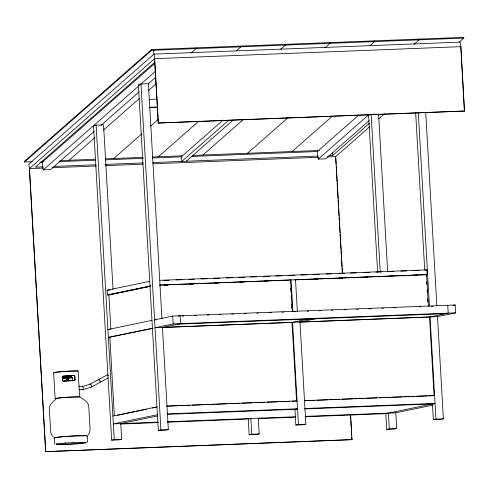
<?xml version="1.0" encoding="UTF-8"?>
<svg xmlns="http://www.w3.org/2000/svg" width="489" height="489" viewBox="0 0 489 489"><rect width="100%" height="100%" fill="white"/><g stroke="black" fill="none" stroke-linecap="round" stroke-linejoin="round"><path stroke-width="0.73" d="M74.829 379.984L74.988 379.782A1.161 0.984 81.8 0 0 75.049 379.299L74.903 376.787A1.174 0.996 81.8 0 0 74.707 376.157L74.249 375.711A1.504 1.278 81.8 0 0 73.643 375.558L72.861 375.625A12.616 0.66 -3.3 0 0 64.297 376.065L63.533 376.127A1.504 1.424 -84.4 0 0 62.885 376.341L62.623 376.561M69.524 376.585C68.533 376.609 67.537 376.719 66.547 376.726C64.23 376.334 68.118 376.059 68.943 376.175C72.702 375.766 71.26 379.819 70.771 376.726M74.927 379.935L74.548 380.363M62.433 376.836L62.983 376.292A1.504 1.424 -84.4 0 1 63.631 376.072L63.533 376.127M62.616 376.646L62.525 376.787A1.174 1.112 -84.4 0 0 62.384 377.429L62.531 379.947A1.174 1.112 -84.4 0 0 62.745 380.558L63.252 380.986A1.504 1.424 -84.4 0 0 63.925 381.102L64.401 381.065A13.405 0.703 -3.3 0 1 73.503 380.601M74.848 380.069L74.42 380.454A1.504 1.278 81.8 0 1 73.839 380.638L73.937 380.589A1.504 1.278 81.8 0 0 74.517 380.405M88.014 435.021L89.408 432.924L90.104 429.862L88.802 406.836C88.643 401.573 82.879 399.158 79.334 396.53M55.593 399.562C52.629 401.879 48.937 404.91 49.334 409.146L50.691 432.172L51.431 434.574L53.356 437.05M459.232 42.127L463.81 38.105L463.713 37.347L151.511 49.578L24.45 161.248L24.548 162.006L32.109 161.706M24.548 162.006L151.608 50.343L463.81 38.105M154.585 50.22L153.607 51.082L154.585 58.662L158.295 123.014L154.585 58.662L29.371 168.632L45.691 451.653L351.946 439.654L350.644 415.283M154.713 62.299L35.404 167.146L42.836 166.859M40.019 162.397L42.25 162.305L154.677 63.509M42.25 162.305L43.228 169.891L155.172 71.51M94.096 131.425L50.66 169.597L43.228 169.891M100.954 125.398L139.078 91.895M162.452 327.416L168.344 429.617L165.753 430.155L158.32 430.448L138.375 84.53L140.966 83.992L148.399 83.705L155.789 77.207M69.151 160.258L94.903 137.623M103.491 130.08L139.548 98.387M148.13 90.844L156.144 83.802M191.058 53.118L196.211 48.594L196.113 47.836M113.748 158.509L141.792 133.864M150.38 126.315L158.393 119.273M236.23 50.868L240.814 46.846L240.716 46.088M158.35 156.761L198.986 121.046M280.258 49.621L285.411 45.098L285.313 44.34M152.354 157.996L181.254 156.859L223.125 120.062M228.876 120.074L181.841 161.407L181.254 156.859M186.303 161.236L233.332 119.897M202.947 155.013L243.015 119.805M324.861 47.873L330.014 43.35L329.916 42.592M247.55 153.265L288.186 117.556M370.032 45.624L374.611 41.602L374.513 40.844M292.147 151.517L332.214 116.309M414.061 44.383L419.214 39.853L419.116 39.096M191.034 156.48L317.282 151.529L358.584 115.233M317.282 151.529L318.26 159.114L368.559 114.909L369.855 114.64M369.134 120.649L325.692 158.821L318.26 159.114M329.024 155.643L332.74 155.496L369.446 123.234M378.052 115.673L379.77 114.163M369.562 126.877L335.625 156.633M378.737 118.815L384.47 113.772M460.742 46.748L460.253 42.115L153.998 54.114L28.888 164.059L29.474 168.613L45.691 451.653M86.871 442.417L87.598 441.182L87.317 436.035M65.703 443.095L65.63 443.077A15.232 0.795 -3.3 0 1 73.454 442.582L73.454 442.582A15.025 0.789 -3.3 0 1 84.255 443.144A15.025 0.789 -3.3 0 1 59.823 444.684A15.025 0.789 -3.3 0 1 65.703 443.095L65.679 442.624M69.817 376.609L69.933 377.777L71.486 377.789M69.884 377.771L63.399 378.309L63.332 377.147L63.98 377.05L63.552 377.031L63.619 378.199M82.054 386.695L90.343 384.079L107.647 374.641L108.344 375.699M82.06 389.433A1.553 0.77 84.8 0 0 82.659 389.733L82.855 389.617A1.632 0.807 84.8 0 0 83.216 387.924L83.136 387.526A1.553 0.77 84.8 0 0 82.244 386.579M108.087 377.979L91.516 387.001L82.659 389.733M63.368 377.16L65.96 376.768L65.746 377.966M62.751 380.742L62.647 380.613A1.174 1.112 -84.4 0 1 62.433 379.996L62.531 379.947M73.643 375.558L73.546 375.607A1.504 1.278 81.8 0 1 74.151 375.76L74.609 376.212A1.174 0.996 81.8 0 1 74.805 376.836L74.951 379.348A1.161 0.984 81.8 0 1 74.89 379.837M62.873 380.858L63.154 381.035A1.504 1.424 -84.4 0 0 63.827 381.157L63.925 381.102M71.645 377.074L72.152 377.496A1.174 1.112 -84.4 0 1 72.366 378.113L72.268 378.162A1.174 1.112 -84.4 0 0 72.054 377.551L71.547 377.123A1.504 1.424 -84.4 0 0 71.052 377.001M72.513 380.631L72.366 378.113M65.679 376.799L63.552 377.031M70.777 376.713L71.418 376.628M69.077 376.218L68.747 376.279M464.446 111.034L460.84 46.663L464.446 111.034L158.191 123.032M157.379 415.986L120.777 423.602L121.682 439.324L119.09 439.862L111.657 440.155L93.521 125.691L96.113 125.147L103.552 124.86L113.051 289.598M126.058 291.395L109.622 294.818L107.391 294.904L107.122 290.185L149.701 281.328M107.391 294.904L150.722 285.888M150.71 286.138L108.882 294.843L110.875 329.433M127.55 291.083L140.251 288.443M141.743 288.131L150.71 286.267M290.283 280.075L291.059 279.91L292.88 311.493M151.975 320.381L107.904 329.555L109.389 329.494M455.638 312.862L173.167 323.932L155.019 327.703L437.49 316.634L455.638 312.862L455.18 304.995L172.715 316.065L154.567 319.843L156.052 319.788M178.204 316.181L180.148 315.778L180.6 323.639L161.932 327.52L292.019 322.422L310.686 318.541M425.259 270.191L426.818 269.867L427.086 274.58L426.261 274.757L426.347 276.261M152.427 328.247L108.356 337.416L153.167 328.339M318.119 318.247L299.451 322.135L429.538 317.037L448.205 313.149L447.747 305.289M453.003 305.454L455.18 304.995M112.886 416.029L156.963 406.86M117.36 415.35L130.062 412.71M131.553 412.398L134.542 411.775M136.04 411.463L146.498 409.287M152.47 408.046L156.205 407.27M166.468 406.139L297.067 400.931L291.988 401.218M157.415 414.721L113.338 423.89L158.051 422.141M111.657 440.155L114.249 439.617L121.682 439.324M158.32 430.448L160.912 429.904L168.344 429.617M248.265 419.042L250.857 418.505L251.768 434.226L249.17 434.764L248.265 419.042L167.629 422.203M428.743 395.858L434.587 395.546L304.506 400.644M167.44 413.89L297.526 408.792L294.934 409.336L295.839 425.057L298.431 424.519L305.863 424.226L299.971 322.025M258.29 418.211L259.201 433.932L256.609 434.476L249.17 434.764M305.863 424.226L303.272 424.764L295.839 425.057M305.148 416.811L385.784 413.651L435.039 403.407L304.959 408.504M305.454 416.365L395.809 412.826L432.41 405.21M385.784 413.651L386.689 429.379L389.281 428.841L396.713 428.547L395.809 412.826M432.447 403.945L433.358 419.666L435.95 419.128L443.382 418.835L437.49 316.634M396.713 428.547L394.122 429.085L386.689 429.379M443.382 418.835L440.791 419.379L433.358 419.666M71.266 377.905L67.751 378.229M64.151 378.113L64.145 376.946M66.822 379.305L66.351 379.275L67.28 379.201M68.24 379.219L68.668 379.152L67.048 379.183M56.241 398.779A12.616 0.66 -3.3 0 1 63.448 397.606A12.616 0.66 -3.3 0 1 78.98 396.952L79.64 396.891L78.142 370.949L77.488 371.01A12.616 0.66 -3.3 0 0 55.709 372.331M67.213 378.034L66.883 378.076L67.409 378.021M67.855 378.119C72.079 377.649 62.543 378.235 67.25 378.156M63.827 381.157L64.591 381.096A12.616 0.66 -3.3 0 1 73.148 380.656L73.937 380.589M63.417 378.315L67.25 378.241M67.335 379.164L67.934 379.134M67.506 378.015L68.008 378.009M154.481 58.686L460.84 46.663M149.31 99.426L156.932 99.126M149.762 107.287L157.385 106.987M149.457 107.739L157.843 107.409M376.353 114.169L371.151 114.371L380.253 272.251M158.295 123.014L464.55 111.015M93.521 125.691L95.013 125.63M41.18 161.352L43.448 161.266M60.08 160.612L95.606 159.218M105.435 158.833L143.228 157.354M152.299 157L182.538 155.814M192.366 155.429L319.366 150.453M58.808 161.657L95.312 160.227M105.202 159.842L143.228 158.35M54.071 166.419L95.899 164.775M105.025 164.42L143.051 162.929M152.941 162.544L317.868 156.077M29.371 168.632L43.191 168.075M52.329 167.715L96.412 166.003M105.557 165.649L142.99 164.163M152.788 163.797L318.211 157.299M327.349 156.938L335.729 156.608L342.489 273.773M159.976 280.319L426.818 269.867M163.76 280.435L169.096 280.228M175.954 279.959L182.055 279.72M188.919 279.451L194.255 279.243M201.113 278.974L207.214 278.736M213.314 278.492L219.414 278.253M226.273 277.984L232.373 277.746M238.473 277.507L244.573 277.269M250.674 277.031L256.774 276.792M263.632 276.523L269.732 276.285M275.833 276.047L281.933 275.808M288.027 275.564L294.891 275.295M300.992 275.056L307.092 274.818M313.186 274.58L319.286 274.341M326.151 274.072L331.487 273.864M338.345 273.596L344.445 273.357M350.546 273.119L356.646 272.88M363.504 272.611L369.605 272.367M375.705 272.128L381.805 271.89M387.905 271.652L394.006 271.413M400.864 271.144L406.964 270.906M413.064 270.668L419.165 270.429M159.487 285.069L427.086 274.58M159.732 285.148L290.539 280.02L292.361 311.603M164.793 284.989L167.837 284.873M176.963 284.512L180.007 284.396M189.891 284.011L192.935 283.889M202.061 283.534L205.099 283.412M214.989 283.027L218.033 282.905M227.917 282.52L230.197 282.428M240.087 282.043L243.125 281.921M252.257 281.566L255.295 281.444M264.421 281.089L267.465 280.967M277.349 280.582L279.635 280.49M302.294 279.61L304.574 279.525M314.464 279.133L317.502 279.017M327.392 278.626L329.672 278.541M339.562 278.149L342.6 278.033M352.49 277.648L354.769 277.556M364.66 277.171L367.697 277.049M377.587 276.664L379.867 276.572M389.751 276.187L392.795 276.065M401.921 275.71L404.965 275.588M414.091 275.234L417.135 275.111M164.775 285.124L167.819 285.008M176.945 284.647L179.989 284.531M189.873 284.14L192.917 284.023M202.043 283.663L205.087 283.547M214.971 283.155L218.015 283.039M227.898 282.648L230.178 282.563M240.068 282.171L243.112 282.055M252.238 281.695L255.276 281.578M265.166 281.187L267.446 281.102M277.336 280.71L279.616 280.625M302.33 279.732L304.61 279.647M314.494 279.256L317.538 279.14M327.428 278.748L329.708 278.663M339.592 278.272L342.636 278.155M352.52 277.764L354.806 277.679M364.69 277.287L367.734 277.171M377.618 276.78L379.904 276.695M389.788 276.303L392.068 276.218M401.958 275.827L404.996 275.71M414.128 275.35L417.166 275.234M107.122 290.185L110.092 290.069M182.128 316.139L183.656 316.077M194.329 315.656L196.615 315.57M207.287 315.148L208.815 315.093M219.488 314.671L221.01 314.61M231.688 314.195L233.21 314.134M244.647 313.687L246.169 313.626M256.847 313.211L258.369 313.149M269.042 312.728L271.328 312.642M282.006 312.22L283.528 312.165M294.201 311.744L295.729 311.682M307.165 311.236L308.687 311.175M319.36 310.759L320.888 310.698M331.56 310.283L333.082 310.222M344.519 309.775L346.047 309.714M356.719 309.292L358.241 309.237M368.92 308.816L371.206 308.724M381.878 308.308L383.4 308.247M394.079 307.832L395.601 307.77M419.238 306.847L420.76 306.786M431.432 306.365L432.961 306.31M178.008 324.176L445.607 313.694M167.226 406.108L177.88 405.693M179.402 405.632L190.05 405.216M192.33 405.124L202.984 404.709M204.506 404.647L215.154 404.232M216.676 404.171L227.324 403.755M229.61 403.663L239.5 403.278M241.78 403.187L252.428 402.771M254.714 402.679L264.604 402.294M266.884 402.202L277.532 401.787M279.054 401.726L289.708 401.31M304.745 400.717L314.635 400.332M316.915 400.24L327.569 399.825M329.091 399.764L339.739 399.348M342.019 399.256L352.673 398.841M354.195 398.779L364.843 398.364M366.365 398.303L377.013 397.887M379.299 397.795L389.189 397.41M391.469 397.319L402.117 396.903M404.403 396.811L414.293 396.426M416.573 396.334L427.221 395.919M167.128 414.342L296.42 409.275M304.647 408.951L433.932 403.89M167.177 421.781L295.57 416.75M120.465 424.049L158.503 422.563M257.984 418.663L295.258 417.203M251.768 434.226L259.201 433.932M45.795 451.634L352.049 439.629M66.846 376.42L65.599 376.414M65.77 377.178L65.141 377.196M70.227 380.191L64.933 380.564L66.791 380.558M68.643 380.295L66.669 380.466M63.631 377.19L63.735 378.352M78.888 386.078L82.452 386.573M78.967 389.256L82.458 389.739M100.147 382.105C101.211 382.484 98.417 378.101 99.047 380.228M54.976 444.006L54.475 443.126L54.169 437.979M332.318 152.244L332.74 155.496M151.511 49.578L151.608 50.343M425.717 112.488L436.86 305.729M418.284 112.776L429.428 306.022M430.057 316.927L435.95 419.128M429.538 317.037L434.067 395.65M428.388 306.273L426.573 274.69L295.001 279.849L295.515 279.739L297.336 311.322M426.646 281.523L426.824 284.531M427.123 289.794L427.3 292.801M427.649 298.816L427.82 301.823M415.65 112.556L424.727 270.044M378.584 114.078L387.685 271.957M388.376 413.113L389.281 428.841M368.559 114.909L377.618 272.025M335.717 158.155L336.065 164.237M336.2 166.523L336.591 173.369M336.683 174.891L337.074 181.737M337.166 183.259L337.557 190.105M337.648 191.627L338.04 198.473M338.125 199.995L338.522 206.847M338.657 209.127L339.048 215.973M339.14 217.495L339.531 224.341M339.617 225.863L340.014 232.715M340.099 234.231L340.497 241.083M340.582 242.605L340.98 249.451M341.065 250.973L341.463 257.819M341.548 259.341L341.988 266.951M342.074 268.467L342.386 273.797M350.497 414.544L350.76 419.11M350.851 420.632L351.243 427.478M351.334 429L351.725 435.846M351.817 437.368L351.946 439.654M290.759 288.345L290.931 291.352M291.193 295.863L291.407 299.629M291.67 304.14L291.927 308.651M292.538 322.318L298.431 424.519M292.019 322.422L296.554 401.041M172.715 316.065L173.167 323.932M148.399 83.705L161.957 318.791M140.966 83.992L160.912 429.904M109.842 337.355L114.377 415.974M96.113 125.147L114.249 439.617M71.082 376.585L71.15 377.746M73.399 442.135L73.423 442.606M68.796 376.603L68.863 377.771M66.846 376.707L66.914 377.869M62.36 378.737L62.433 379.996M53.637 372.789L55.129 398.737M90.147 384.611A1.577 0.532 67.2 0 1 90.801 384.323A1.577 0.532 67.2 0 1 91.688 386.261A1.577 0.532 67.2 0 1 91.18 386.872M63.692 377.38A12.616 0.66 -3.3 0 1 62.311 377.435M54.75 372.838A12.616 0.66 -3.3 0 1 54.909 372.49M63.472 377.429A13.405 0.703 -3.3 0 1 62.005 377.49M64.114 376.035A13.405 0.703 -3.3 0 1 73.209 375.57M53.979 372.893A13.405 0.703 -3.3 0 1 61.638 371.64A13.405 0.703 -3.3 0 1 78.142 370.949M56.223 398.908A13.405 0.703 -3.3 0 1 62.085 397.673A13.405 0.703 -3.3 0 1 79.64 396.891M54.829 437.789A16.131 0.844 -3.3 0 1 67.629 436.359A16.131 0.844 -3.3 0 1 84.524 435.778M85.764 435.84A16.131 0.844 -3.3 0 1 86.541 435.937M54.475 438.113A16.608 0.868 -3.3 0 1 70.41 436.157A16.608 0.868 -3.3 0 1 87.121 436.2M85.911 442.319A15.025 0.789 -3.3 0 1 68.778 443.957A15.025 0.789 -3.3 0 1 56.272 443.78"/></g></svg>
